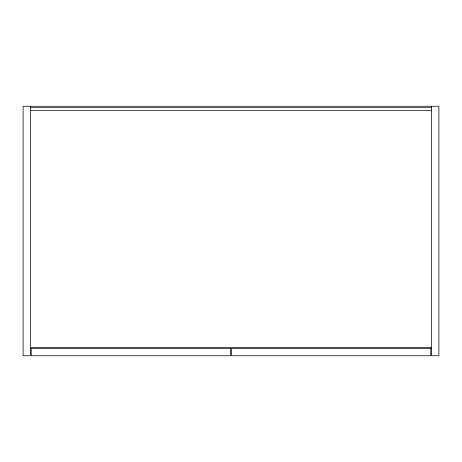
<?xml version="1.0" encoding="UTF-8"?>
<svg xmlns="http://www.w3.org/2000/svg" width="462" height="462" viewBox="0 0 462 462"><rect width="100%" height="100%" fill="white"/><g stroke="black" fill="none" stroke-linecap="round" stroke-linejoin="round"><path stroke-width="0.69" d="M30.377 107.715L431.623 107.715M30.377 110.418L431.623 110.418M30.377 347.424L431.623 347.424M431.623 106.26L431.623 355.74L438.9 355.74L438.9 106.26L23.1 106.26L23.1 355.74L30.377 355.74L30.377 106.26M230.584 348.464L31.208 348.464L31.208 355.74L230.584 355.74L230.584 348.464M430.792 348.464L231.416 348.464L231.416 355.74L430.792 355.74L430.792 348.464"/></g></svg>
